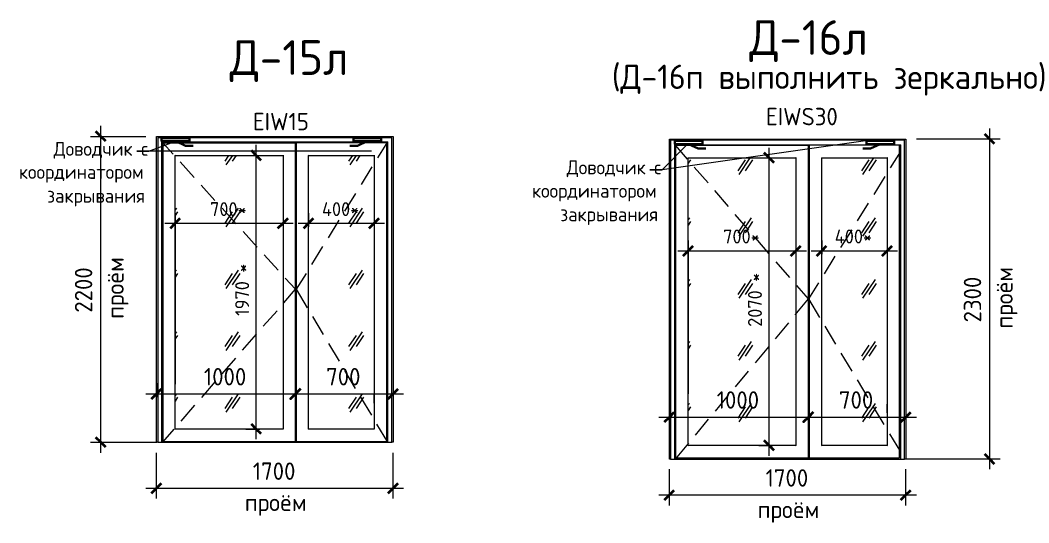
# Model space of a CAD drawing. Header units: millimetres. Extents: x -11345 to 411485, y -9810 to 73012.
# Drawn here: x -3629.9 to -3484.9, y 70282.6 to 70354.9 of the extents above; entities that cross this region are included whole.
import ezdxf

# ---------------------------------------------------------------- set-up
doc = ezdxf.new("R2010")
doc.units = ezdxf.units.MM
for name, color, linetype in [('PDF _Аннотация', 7, 'Continuous'), ('PDF _Двери', 7, 'Continuous'), ('PDF _Линии', 7, 'Continuous'), ('PDF _Размеры-50', 7, 'Continuous'), ('PDF _Текст', 7, 'Continuous')]:
    doc.layers.add(name, color=color, linetype=linetype)
doc.styles.add('PDF GOST Common', font='GOST_Common.ttf')

msp = doc.modelspace()

# ---------------------------------------------------------------- linework, layer by layer
at = {"layer": 'PDF _Аннотация', "lineweight": 9}
for points in [[(-3579.37937, 70336.03698), (-3613.11883, 70336.03698), (-3611.38317, 70336.03698), (-3607.82719, 70337.39164)], [(-3507.7518, 70337.64564), (-3537.63895, 70333.37), (-3539.37461, 70333.37), (-3537.63895, 70333.37), (-3534.08297, 70336.96831)]]:
    msp.add_lwpolyline(points, dxfattribs=at)
at = {"layer": 'PDF _Двери', "lineweight": 9}
for points in [[(-3610.32485, 70338.15364), (-3576.28905, 70338.15364), (-3576.28905, 70294.16957), (-3576.50072, 70294.16957), (-3576.50072, 70337.9843), (-3610.11318, 70337.9843), (-3610.11318, 70294.16957), (-3610.32485, 70294.16957)], [(-3576.50072, 70337.9843), (-3610.11318, 70337.9843), (-3610.11318, 70294.16957), (-3609.56285, 70294.16957), (-3609.52052, 70294.16957), (-3609.47818, 70294.16957), (-3609.18185, 70294.16957), (-3609.13952, 70294.16957), (-3609.09719, 70294.16957), (-3608.75852, 70294.16957), (-3608.71619, 70294.16957), (-3608.71619, 70294.29657), (-3608.71619, 70294.16957), (-3577.89771, 70294.16957), (-3577.89771, 70294.29657), (-3577.89771, 70294.16957), (-3577.85538, 70294.16957), (-3577.55904, 70294.16957), (-3577.51671, 70294.16957), (-3577.43205, 70294.16957), (-3577.13571, 70294.16957), (-3577.09338, 70294.16957), (-3577.05105, 70294.16957), (-3576.50072, 70294.16957)], [(-3590.21663, 70294.29657), (-3577.22038, 70294.29657), (-3577.22038, 70337.26464), (-3590.21663, 70337.26464)], [(-3536.58063, 70337.77264), (-3502.58716, 70337.77264), (-3502.58716, 70291.75658), (-3502.79883, 70291.75658), (-3502.79883, 70337.60331), (-3536.41129, 70337.60331), (-3536.41129, 70291.75658), (-3536.58063, 70291.75658)], [(-3502.79883, 70337.60331), (-3536.41129, 70337.60331), (-3536.41129, 70291.75658), (-3535.81863, 70291.75658), (-3535.73396, 70291.75658), (-3535.43763, 70291.75658), (-3535.3953, 70291.75658), (-3535.35297, 70291.75658), (-3535.05663, 70291.75658), (-3535.0143, 70291.75658), (-3535.0143, 70291.92592), (-3535.0143, 70291.75658), (-3504.19582, 70291.75658), (-3504.19582, 70291.92592), (-3504.19582, 70291.75658), (-3504.15349, 70291.75658), (-3503.81482, 70291.75658), (-3503.77249, 70291.75658), (-3503.73016, 70291.75658), (-3503.43383, 70291.75658), (-3503.39149, 70291.75658), (-3503.34916, 70291.75658), (-3502.79883, 70291.75658)], [(-3516.51475, 70291.92592), (-3503.51849, 70291.92592), (-3503.51849, 70336.88364), (-3516.51475, 70336.88364)], [(-3607.61553, 70335.44432), (-3592.12162, 70335.44432), (-3592.12162, 70296.07456), (-3607.61553, 70296.07456)], [(-3588.43865, 70335.44432), (-3578.99837, 70335.44432), (-3578.99837, 70296.07456), (-3588.43865, 70296.07456)], [(-3516.51475, 70336.16398), (-3516.59941, 70336.16398)], [(-3533.87131, 70335.06332), (-3518.41974, 70335.06332), (-3518.41974, 70293.7039), (-3533.87131, 70293.7039)], [(-3514.69442, 70335.06332), (-3505.29648, 70335.06332), (-3505.29648, 70293.7039), (-3514.69442, 70293.7039)]]:
    msp.add_lwpolyline(points, close=True, dxfattribs=at)
for points in [[(-3609.47818, 70337.30697), (-3609.52052, 70337.39164), (-3609.56285, 70337.39164)], [(-3609.52052, 70294.16957), (-3609.52052, 70337.39164), (-3577.09338, 70337.39164), (-3577.09338, 70294.16957)], [(-3607.91186, 70335.61365), (-3609.39352, 70337.26464), (-3590.34363, 70337.26464), (-3590.34363, 70294.16957)], [(-3609.35119, 70337.22231), (-3609.39352, 70337.26464), (-3609.39352, 70294.29657), (-3590.34363, 70294.29657), (-3590.34363, 70337.26464), (-3590.38597, 70337.22231)], [(-3590.34363, 70336.96831), (-3590.21663, 70336.96831)], [(-3590.21663, 70337.26464), (-3590.1743, 70337.22231)], [(-3577.22038, 70337.26464), (-3577.26271, 70337.22231)], [(-3577.13571, 70337.30697), (-3577.09338, 70337.39164), (-3577.05105, 70337.39164)], [(-3535.73396, 70336.92598), (-3535.81863, 70336.96831), (-3535.81863, 70337.01064)], [(-3535.81863, 70291.75658), (-3535.81863, 70336.96831), (-3503.39149, 70336.96831), (-3503.39149, 70291.75658)], [(-3533.99831, 70334.89399), (-3535.69163, 70336.88364), (-3516.59941, 70336.88364), (-3516.59941, 70291.75658)], [(-3535.6493, 70336.84131), (-3535.69163, 70336.88364), (-3535.69163, 70291.92592), (-3516.59941, 70291.92592), (-3516.59941, 70336.88364), (-3516.64175, 70336.84131)], [(-3516.51475, 70336.88364), (-3516.47241, 70336.84131)], [(-3503.51849, 70336.88364), (-3503.56083, 70336.84131)], [(-3503.43383, 70336.92598), (-3503.39149, 70336.96831), (-3503.34916, 70337.01064)], [(-3607.65786, 70335.48665), (-3607.61553, 70335.44432)], [(-3599.95324, 70335.44432), (-3600.50357, 70334.59766)], [(-3599.40291, 70335.44432), (-3600.33424, 70334.08966)], [(-3598.85258, 70335.44432), (-3599.44525, 70334.59766)], [(-3592.07929, 70335.48665), (-3592.12162, 70335.44432)], [(-3590.34363, 70336.58731), (-3590.21663, 70336.58731)], [(-3590.34363, 70336.54498), (-3590.21663, 70336.54498)], [(-3588.48098, 70335.48665), (-3588.43865, 70335.44432)], [(-3582.13102, 70335.44432), (-3582.72368, 70334.59766)], [(-3581.62302, 70335.44432), (-3582.51201, 70334.08966)], [(-3581.07269, 70335.44432), (-3581.62302, 70334.59766)], [(-3578.99837, 70335.48665), (-3578.99837, 70335.44432)], [(-3516.59941, 70336.58731), (-3516.51475, 70336.58731)], [(-3604.90621, 70332.26934), (-3606.89587, 70334.51299)], [(-3533.91364, 70335.10565), (-3533.87131, 70335.06332)], [(-3533.53264, 70334.80932), (-3533.87131, 70334.30133)], [(-3531.03499, 70331.50734), (-3533.02465, 70333.751)], [(-3525.70102, 70334.80932), (-3526.75935, 70333.20067)], [(-3525.0237, 70335.06332), (-3526.59002, 70332.69267)], [(-3524.6427, 70334.80932), (-3525.70102, 70333.20067)], [(-3518.3774, 70335.10565), (-3518.41974, 70335.06332)], [(-3514.73676, 70335.10565), (-3514.69442, 70335.06332)], [(-3507.92113, 70334.80932), (-3508.97946, 70333.20067)], [(-3507.2438, 70335.06332), (-3508.81013, 70332.69267)], [(-3506.86281, 70334.80932), (-3507.92113, 70333.20067)], [(-3505.25415, 70335.10565), (-3505.29648, 70335.06332)], [(-3601.90056, 70328.92502), (-3603.89022, 70331.16868)], [(-3528.11401, 70328.07836), (-3530.06133, 70330.36435)], [(-3607.4462, 70327.82436), (-3607.61553, 70327.6127)], [(-3607.27686, 70327.31637), (-3607.61553, 70326.80837)], [(-3598.85258, 70325.58071), (-3600.88457, 70327.82436)], [(-3599.44525, 70327.31637), (-3600.50357, 70325.70771)], [(-3598.55625, 70327.82436), (-3600.33424, 70325.15738)], [(-3598.34459, 70327.31637), (-3599.44525, 70325.70771)], [(-3581.62302, 70327.31637), (-3582.72368, 70325.70771)], [(-3580.73403, 70327.82436), (-3582.51201, 70325.15738)], [(-3580.56469, 70327.31637), (-3581.62302, 70325.70771)], [(-3533.70198, 70326.46971), (-3533.87131, 70326.21571)], [(-3525.15069, 70324.69172), (-3527.14035, 70326.93537)], [(-3524.81203, 70326.46971), (-3526.59002, 70323.80272)], [(-3507.03214, 70326.46971), (-3508.81013, 70323.80272)], [(-3533.53264, 70325.91938), (-3533.87131, 70325.41138)], [(-3525.70102, 70325.91938), (-3526.75935, 70324.31072)], [(-3524.6427, 70325.91938), (-3525.70102, 70324.31072)], [(-3507.92113, 70325.91938), (-3508.97946, 70324.31072)], [(-3506.86281, 70325.91938), (-3507.92113, 70324.31072)], [(-3595.84693, 70322.2364), (-3597.83659, 70324.48005)], [(-3522.22971, 70321.26274), (-3524.17703, 70323.54872)], [(-3592.79895, 70318.93442), (-3594.83094, 70321.13574)], [(-3519.2664, 70317.87609), (-3521.25605, 70320.11974)], [(-3607.4462, 70318.93442), (-3607.61553, 70318.72275)], [(-3607.27686, 70318.42642), (-3607.61553, 70317.91842)], [(-3599.44525, 70318.42642), (-3600.50357, 70316.81776)], [(-3598.55625, 70318.93442), (-3600.33424, 70316.26743)], [(-3598.34459, 70318.42642), (-3599.44525, 70316.81776)], [(-3591.99462, 70314.23545), (-3590.34363, 70316.18277), (-3591.82529, 70317.79143)], [(-3581.62302, 70318.42642), (-3582.72368, 70316.81776)], [(-3580.73403, 70318.93442), (-3582.51201, 70316.26743)], [(-3580.56469, 70318.42642), (-3581.62302, 70316.81776)], [(-3533.70198, 70317.57976), (-3533.87131, 70317.32576)], [(-3533.53264, 70317.02943), (-3533.87131, 70316.52143)], [(-3525.70102, 70317.02943), (-3526.75935, 70315.42077)], [(-3524.81203, 70317.57976), (-3526.59002, 70314.91278)], [(-3524.6427, 70317.02943), (-3525.70102, 70315.42077)], [(-3518.5044, 70312.49979), (-3516.59941, 70314.78578), (-3518.29274, 70316.7331)], [(-3507.92113, 70317.02943), (-3508.97946, 70315.42077)], [(-3507.03214, 70317.57976), (-3508.81013, 70314.91278)], [(-3506.86281, 70317.02943), (-3507.92113, 70315.42077)], [(-3594.95794, 70310.8488), (-3592.96828, 70313.09245)], [(-3521.34072, 70309.02848), (-3519.43573, 70311.3568)], [(-3607.4462, 70310.04447), (-3607.61553, 70309.79047)], [(-3607.27686, 70309.53648), (-3607.61553, 70309.02848)], [(-3599.44525, 70309.53648), (-3600.50357, 70307.92782)], [(-3598.55625, 70310.04447), (-3600.33424, 70307.37749)], [(-3598.34459, 70309.53648), (-3599.44525, 70307.92782)], [(-3597.92125, 70307.41982), (-3595.9316, 70309.70581)], [(-3581.62302, 70309.53648), (-3582.72368, 70307.92782)], [(-3580.73403, 70310.04447), (-3582.51201, 70307.37749)], [(-3580.56469, 70309.53648), (-3581.62302, 70307.92782)], [(-3533.70198, 70308.64748), (-3533.87131, 70308.43582)], [(-3533.53264, 70308.13948), (-3533.87131, 70307.63149)], [(-3525.70102, 70308.13948), (-3526.75935, 70306.53083)], [(-3524.81203, 70308.64748), (-3526.59002, 70305.9805)], [(-3524.6427, 70308.13948), (-3525.70102, 70306.53083)], [(-3524.21937, 70305.5995), (-3522.31438, 70307.88549)], [(-3507.92113, 70308.13948), (-3508.97946, 70306.53083)], [(-3507.03214, 70308.64748), (-3508.81013, 70305.9805)], [(-3506.86281, 70308.13948), (-3507.92113, 70306.53083)], [(-3600.84224, 70304.03318), (-3598.89492, 70306.27683)], [(-3527.09802, 70302.12819), (-3525.19303, 70304.41417)], [(-3603.80555, 70300.6042), (-3601.8159, 70302.89018)], [(-3607.4462, 70301.15453), (-3607.61553, 70300.90053)], [(-3607.27686, 70300.64653), (-3607.61553, 70300.0962)], [(-3599.44525, 70300.64653), (-3600.50357, 70299.03787)], [(-3598.55625, 70301.15453), (-3600.33424, 70298.48754)], [(-3598.34459, 70300.64653), (-3599.44525, 70299.03787)], [(-3581.62302, 70300.64653), (-3582.72368, 70299.03787)], [(-3580.73403, 70301.15453), (-3582.51201, 70298.48754)], [(-3580.56469, 70300.64653), (-3581.62302, 70299.03787)], [(-3529.97667, 70298.65687), (-3528.07168, 70300.94286)], [(-3606.76887, 70297.21755), (-3604.77921, 70299.50354)], [(-3533.70198, 70299.75753), (-3533.87131, 70299.54587)], [(-3533.53264, 70299.24954), (-3533.87131, 70298.74154)], [(-3525.70102, 70299.24954), (-3526.75935, 70297.64088)], [(-3524.81203, 70299.75753), (-3526.59002, 70297.09055)], [(-3524.6427, 70299.24954), (-3525.70102, 70297.64088)], [(-3507.92113, 70299.24954), (-3508.97946, 70297.64088)], [(-3507.03214, 70299.75753), (-3508.81013, 70297.09055)], [(-3506.86281, 70299.24954), (-3507.92113, 70297.64088)], [(-3532.85531, 70295.18556), (-3530.95033, 70297.47155)], [(-3609.39352, 70294.16957), (-3607.74253, 70296.07456)], [(-3607.61553, 70296.07456), (-3607.65786, 70296.07456)], [(-3592.07929, 70296.07456), (-3592.12162, 70296.07456)], [(-3588.43865, 70296.07456), (-3588.48098, 70296.07456)], [(-3578.99837, 70296.07456), (-3578.99837, 70296.07456)], [(-3590.21663, 70295.01623), (-3590.34363, 70295.01623)], [(-3590.34363, 70294.9739), (-3590.21663, 70294.9739)], [(-3609.35119, 70294.3389), (-3609.39352, 70294.29657)], [(-3609.13952, 70294.16957), (-3609.13952, 70294.29657)], [(-3590.34363, 70294.29657), (-3590.38597, 70294.3389)], [(-3590.1743, 70294.3389), (-3590.21663, 70294.29657)], [(-3577.51671, 70294.29657), (-3577.51671, 70294.16957)], [(-3577.22038, 70294.29657), (-3577.26271, 70294.3389)], [(-3535.69163, 70291.75658), (-3533.78664, 70294.04257)], [(-3533.87131, 70293.7039), (-3533.91364, 70293.66157)], [(-3518.3774, 70293.66157), (-3518.41974, 70293.7039)], [(-3514.69442, 70293.7039), (-3514.73676, 70293.66157)], [(-3505.25415, 70293.66157), (-3505.29648, 70293.7039)], [(-3535.6493, 70291.92592), (-3535.69163, 70291.92592)], [(-3535.3953, 70291.75658), (-3535.3953, 70291.92592)], [(-3516.59941, 70291.92592), (-3516.64175, 70291.92592)], [(-3516.51475, 70292.64558), (-3516.59941, 70292.64558)], [(-3516.59941, 70292.56091), (-3516.51475, 70292.56091)], [(-3516.47241, 70291.92592), (-3516.51475, 70291.92592)], [(-3503.77249, 70291.92592), (-3503.77249, 70291.75658)], [(-3503.51849, 70291.92592), (-3503.56083, 70291.92592)]]:
    msp.add_lwpolyline(points, dxfattribs=at)
at = {"layer": 'PDF _Линии', "lineweight": 35}
for points in [[(-3609.56285, 70337.89964), (-3609.56285, 70337.47631), (-3605.54121, 70337.47631), (-3605.54121, 70337.89964)], [(-3578.02471, 70337.89964), (-3578.02471, 70337.47631), (-3582.00402, 70337.47631), (-3582.00402, 70337.89964)], [(-3535.81863, 70337.51864), (-3535.81863, 70337.05298), (-3531.83932, 70337.05298), (-3531.83932, 70337.51864)], [(-3504.28049, 70337.51864), (-3504.28049, 70337.05298), (-3508.2598, 70337.05298), (-3508.2598, 70337.51864)]]:
    msp.add_lwpolyline(points, close=True, dxfattribs=at)
for points in [[(-3605.03321, 70336.79898), (-3606.13387, 70336.79898), (-3607.53086, 70337.47631)], [(-3582.51201, 70336.79898), (-3581.41135, 70336.79898), (-3580.01436, 70337.47631)], [(-3531.33132, 70336.41798), (-3532.43198, 70336.41798), (-3533.82898, 70337.05298)], [(-3508.76779, 70336.41798), (-3507.66713, 70336.41798), (-3506.27014, 70337.05298)]]:
    msp.add_lwpolyline(points, dxfattribs=at)
at = {"layer": 'PDF _Линии', "lineweight": 9}
for points in [[(-3577.09338, 70337.39164), (-3578.53271, 70335.06332)], [(-3503.39149, 70335.99465), (-3504.83082, 70333.66633)], [(-3579.33703, 70333.79333), (-3580.90336, 70331.25334)], [(-3505.63515, 70332.39634), (-3507.20147, 70329.81402)], [(-3581.70769, 70329.94102), (-3583.27401, 70327.40103)], [(-3508.0058, 70328.54403), (-3509.61446, 70326.00404)], [(-3584.07834, 70326.13104), (-3585.64466, 70323.59106)], [(-3510.37645, 70324.73405), (-3511.98511, 70322.19407)], [(-3586.44899, 70322.32106), (-3588.01531, 70319.73875)], [(-3512.78944, 70320.92407), (-3514.35576, 70318.38409)], [(-3588.77731, 70318.46875), (-3590.21663, 70316.18277), (-3588.65031, 70313.51578)], [(-3515.16009, 70317.1141), (-3516.59941, 70314.78578), (-3515.03309, 70312.11879)], [(-3587.88832, 70312.24579), (-3586.36432, 70309.66347)], [(-3514.22876, 70310.8488), (-3512.70477, 70308.26648)], [(-3585.60233, 70308.39348), (-3584.03601, 70305.81116)], [(-3511.94277, 70306.99649), (-3510.37645, 70304.41417)], [(-3583.27401, 70304.49884), (-3581.75002, 70301.91652)], [(-3509.61446, 70303.14418), (-3508.04813, 70300.56186)], [(-3607.61553, 70298.99554), (-3607.61553, 70300.98519)], [(-3580.98802, 70300.64653), (-3579.4217, 70298.06421)], [(-3578.99837, 70299.79987), (-3578.99837, 70300.98519)], [(-3533.87131, 70297.59855), (-3533.87131, 70299.63054)], [(-3507.28614, 70299.24954), (-3505.76215, 70296.70955)], [(-3505.29648, 70298.40288), (-3505.29648, 70299.63054)], [(-3578.6597, 70296.79422), (-3577.09338, 70294.16957)], [(-3504.95782, 70295.39723), (-3503.39149, 70292.77258)]]:
    msp.add_lwpolyline(points, dxfattribs=at)
at = {"layer": 'PDF _Размеры-50', "lineweight": 20}
for points in [[(-3618.3258, 70292.64558), (-3618.3258, 70339.67763)], [(-3619.80746, 70338.15364), (-3618.3258, 70338.15364), (-3611.84884, 70338.15364)], [(-3490.52224, 70290.27493), (-3490.52224, 70339.29663)], [(-3595.97393, 70294.5929), (-3595.97393, 70336.96831)], [(-3489.04058, 70337.77264), (-3490.52224, 70337.77264), (-3501.06317, 70337.77264)], [(-3597.45559, 70335.44432), (-3595.97393, 70335.44432), (-3595.46594, 70335.44432)], [(-3522.22971, 70292.22225), (-3522.22971, 70336.54498)], [(-3523.7537, 70335.06332), (-3522.22971, 70335.06332), (-3521.72172, 70335.06332)], [(-3607.61553, 70327.14704), (-3607.61553, 70325.66538), (-3607.61553, 70302.50918)], [(-3592.12162, 70327.14704), (-3592.12162, 70325.66538), (-3592.12162, 70325.15738)], [(-3588.43865, 70327.14704), (-3588.43865, 70325.66538), (-3588.43865, 70325.15738)], [(-3578.99837, 70327.14704), (-3578.99837, 70325.66538), (-3578.99837, 70325.15738)], [(-3609.09719, 70325.66538), (-3590.63997, 70325.66538)], [(-3589.9203, 70325.66538), (-3577.51671, 70325.66538)], [(-3533.87131, 70323.21006), (-3533.87131, 70321.7284), (-3533.87131, 70301.11219)], [(-3518.41974, 70323.21006), (-3518.41974, 70321.7284), (-3518.41974, 70321.2204)], [(-3514.69442, 70323.21006), (-3514.69442, 70321.7284), (-3514.69442, 70321.2204)], [(-3505.29648, 70323.21006), (-3505.29648, 70321.7284), (-3505.29648, 70321.2204)], [(-3535.3953, 70321.7284), (-3516.89574, 70321.7284)], [(-3516.21842, 70321.7284), (-3503.81482, 70321.7284)], [(-3610.32485, 70302.67852), (-3610.32485, 70301.15453), (-3610.32485, 70300.64653)], [(-3576.28905, 70302.67852), (-3576.28905, 70301.15453), (-3576.28905, 70300.64653)], [(-3611.84884, 70301.15453), (-3590.34363, 70301.15453), (-3574.80739, 70301.15453)], [(-3536.58063, 70299.29187), (-3536.58063, 70297.76788), (-3536.58063, 70297.30222)], [(-3502.58716, 70299.29187), (-3502.58716, 70297.76788), (-3502.58716, 70297.30222)], [(-3538.10462, 70297.76788), (-3516.59941, 70297.76788), (-3501.06317, 70297.76788)], [(-3597.45559, 70296.07456), (-3595.97393, 70296.07456), (-3595.46594, 70296.07456)], [(-3619.80746, 70294.16957), (-3618.3258, 70294.16957), (-3610.24018, 70294.16957)], [(-3523.7537, 70293.7039), (-3522.22971, 70293.7039), (-3521.72172, 70293.7039)], [(-3610.32485, 70286.08395), (-3610.32485, 70287.56561), (-3610.32485, 70292.64558)], [(-3576.28905, 70286.08395), (-3576.28905, 70287.56561), (-3576.28905, 70292.64558)], [(-3489.04058, 70291.75658), (-3490.52224, 70291.75658), (-3502.67183, 70291.75658)], [(-3536.58063, 70285.06796), (-3536.58063, 70286.59195), (-3536.58063, 70290.27493)], [(-3502.58716, 70285.06796), (-3502.58716, 70286.59195), (-3502.58716, 70290.27493)], [(-3611.84884, 70287.56561), (-3574.80739, 70287.56561)], [(-3538.10462, 70286.59195), (-3501.06317, 70286.59195)]]:
    msp.add_lwpolyline(points, dxfattribs=at)
at = {"layer": 'PDF _Размеры-50', "lineweight": 40}
for points in [[(-3617.60614, 70337.47631), (-3618.3258, 70338.15364), (-3619.04546, 70338.8733)], [(-3489.84491, 70337.09531), (-3490.52224, 70337.77264), (-3491.2419, 70338.4923)], [(-3595.25427, 70334.72466), (-3595.97393, 70335.44432), (-3596.65126, 70336.16398)], [(-3521.51005, 70334.34366), (-3522.22971, 70335.06332), (-3522.94937, 70335.78298)], [(-3608.29286, 70324.94572), (-3607.61553, 70325.66538), (-3606.89587, 70326.38504)], [(-3592.84129, 70324.94572), (-3592.12162, 70325.66538), (-3591.40196, 70326.38504)], [(-3589.11597, 70324.94572), (-3588.43865, 70325.66538), (-3587.71898, 70326.38504)], [(-3579.71803, 70324.94572), (-3578.99837, 70325.66538), (-3578.32104, 70326.38504)], [(-3534.59097, 70321.00874), (-3533.87131, 70321.7284), (-3533.15165, 70322.44806)], [(-3519.1394, 70321.00874), (-3518.41974, 70321.7284), (-3517.70007, 70322.44806)], [(-3515.41409, 70321.00874), (-3514.69442, 70321.7284), (-3514.0171, 70322.44806)], [(-3506.01614, 70321.00874), (-3505.29648, 70321.7284), (-3504.57682, 70322.44806)], [(-3611.04451, 70300.43486), (-3610.32485, 70301.15453), (-3609.60518, 70301.87419)], [(-3577.00871, 70300.43486), (-3576.28905, 70301.15453), (-3575.56939, 70301.87419)], [(-3537.30029, 70297.09055), (-3536.58063, 70297.76788), (-3535.9033, 70298.48754)], [(-3503.30683, 70297.09055), (-3502.58716, 70297.76788), (-3501.8675, 70298.48754)], [(-3595.25427, 70295.39723), (-3595.97393, 70296.07456), (-3596.65126, 70296.79422)], [(-3617.60614, 70293.44991), (-3618.3258, 70294.16957), (-3619.04546, 70294.8469)], [(-3521.51005, 70292.98424), (-3522.22971, 70293.7039), (-3522.94937, 70294.42357)], [(-3489.84491, 70291.03692), (-3490.52224, 70291.75658), (-3491.2419, 70292.47625)], [(-3611.04451, 70286.84595), (-3610.32485, 70287.56561), (-3609.60518, 70288.28527)], [(-3577.00871, 70286.84595), (-3576.28905, 70287.56561), (-3575.56939, 70288.28527)], [(-3537.30029, 70285.87229), (-3536.58063, 70286.59195), (-3535.9033, 70287.26928)], [(-3503.30683, 70285.87229), (-3502.58716, 70286.59195), (-3501.8675, 70287.26928)]]:
    msp.add_lwpolyline(points, dxfattribs=at)
for points in [[(-3589.62397, 70301.87419), (-3590.34363, 70301.15453), (-3591.02096, 70300.43486), (-3590.34363, 70301.15453)], [(-3515.92208, 70298.48754), (-3516.59941, 70297.76788), (-3517.31908, 70297.09055), (-3516.59941, 70297.76788)]]:
    msp.add_lwpolyline(points, close=True, dxfattribs=at)
at = {"layer": 'PDF _Размеры-50', "lineweight": 20}
for points in [[(-3590.34363, 70300.64653), (-3590.34363, 70301.15453), (-3590.34363, 70302.67852), (-3590.34363, 70301.15453)], [(-3516.59941, 70297.30222), (-3516.59941, 70297.76788), (-3516.59941, 70299.29187), (-3516.59941, 70297.76788)]]:
    msp.add_lwpolyline(points, close=True, dxfattribs=at)

# ---------------------------------------------------------------- texts
at = {"layer": 'PDF _Текст', "attachment_point": 4, "style": 'PDF GOST Common'}
for s, insert, char_height in [('Д-16л', (-3525.09187, 70351.87652), 5.000114), ('Д-15л', (-3599.77043, 70348.99774), 5.000114), ('(Д-16п выполнить зеркально)', (-3544.86219, 70346.26872), 3.5000872), ('Доводчик с', (-3625.08669, 70336.17439), 2.001847), ('Доводчик с', (-3551.33941, 70333.50688), 2.001089), ('координатором', (-3630.08216, 70332.78762), 2.0018473), ('закрывания', (-3626.01802, 70329.3585), 2.001847), ('координатором', (-3556.33493, 70330.07777), 2.0010886), ('700*', (-3602.60688, 70327.70743), 2.001847), ('400*', (-3586.51966, 70327.70743), 2.001847), ('закрывания', (-3552.27078, 70326.69099), 2.001089), ('700*', (-3528.85964, 70323.76989), 2.001089), ('400*', (-3512.81476, 70323.76989), 2.001089), ('1000', (-3603.49591, 70303.5975), 2.502301), ('700', (-3585.92695, 70303.5975), 2.502301), ('1000', (-3529.79101, 70300.25253), 2.501361), ('700', (-3512.2221, 70300.25253), 2.501361), ('1700', (-3596.46832, 70290.00803), 2.502301), ('1700', (-3522.76346, 70289.03382), 2.501361), ('проём', (-3597.61136, 70285.18184), 2.502301), ('проём', (-3523.9065, 70284.16531), 2.501361)]:
    msp.add_mtext(s, dxfattribs=dict(at, insert=insert, char_height=char_height))
at = {"layer": 'PDF _Текст', "color": 1, "attachment_point": 4, "style": 'PDF GOST Common'}
for s, insert, char_height in [('EIW15', (-3596.46832, 70340.30178), 2.502301), ('EIWS30', (-3522.72109, 70341.02095), 2.501361)]:
    msp.add_mtext(s, dxfattribs=dict(at, insert=insert, char_height=char_height))
at = {"layer": 'PDF _Текст', "attachment_point": 4, "rotation": 90, "style": 'PDF GOST Common'}
for s, insert, char_height in [('проём', (-3615.91979, 70311.91766), 2.502301), ('1970 *', (-3597.99132, 70312.34099), 2.001847), ('2200', (-3620.78831, 70312.80667), 2.502301), ('2070 *', (-3524.28601, 70310.7746), 2.001089), ('2300', (-3493.02135, 70311.40964), 2.501361), ('проём', (-3488.15288, 70310.5206), 2.501361)]:
    msp.add_mtext(s, dxfattribs=dict(at, insert=insert, char_height=char_height))

doc.saveas('drawing.dxf')
